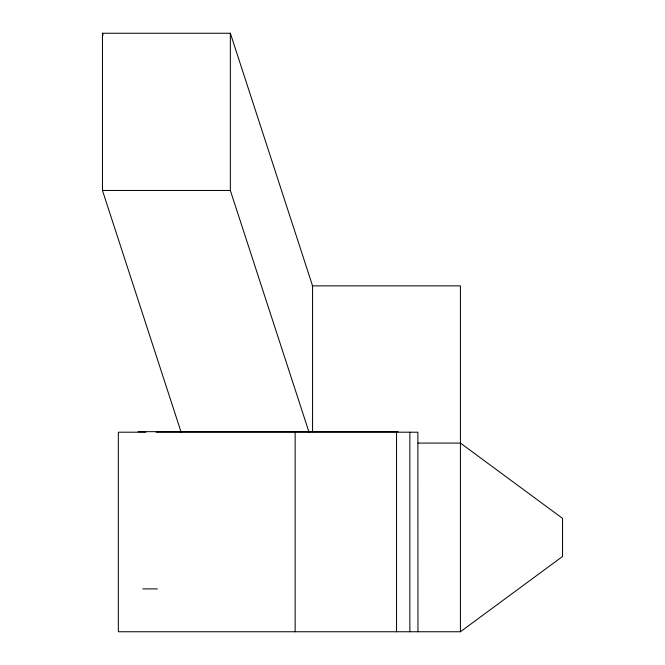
<?xml version="1.0" encoding="UTF-8"?>
<svg xmlns="http://www.w3.org/2000/svg" width="665" height="665" viewBox="0 0 665 665"><rect width="100%" height="100%" fill="white"/><g stroke="black" fill="none" stroke-linecap="round" stroke-linejoin="round"><path stroke-width="1" d="M145.81 432.208L118.337 432.208L118.337 631.75L460.421 631.75L562.54 556.472L562.54 518.368L460.421 443.081L418.027 443.081M181.146 432.225L102.46 190.473L102.46 33.25L230.348 33.25L312.567 285.859L312.567 431.701M102.46 190.473L230.348 190.473L309.034 432.225M312.126 285.859L460.421 285.859L460.421 631.75M138.112 431.668L398.102 431.668M156.125 432.208L417.869 432.208L417.953 631.75M142.751 588.891L157.364 588.891M102.46 33.25L103.108 35.22M409.848 432.208L409.848 631.75M396.548 432.208L396.548 631.75M295.16 432.208L295.16 631.75M230.348 33.25L230.348 190.473"/></g></svg>
